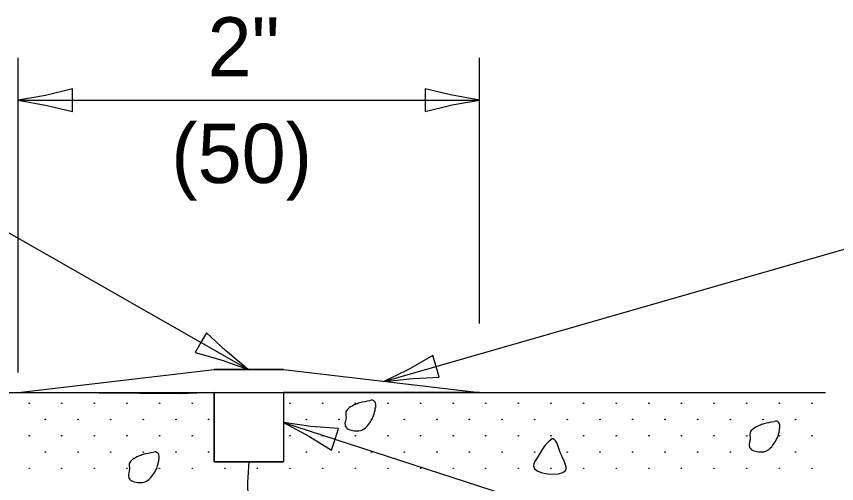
# Model space of a CAD drawing. Extents: x 2262616 to 2263246, y -3123503 to -3123103.
# Drawn here: x 2262770.14 to 2262812.38, y -3123383.38 to -3123359.32 of the extents above; entities that cross this region are included whole.
import ezdxf

# ---------------------------------------------------------------- set-up
doc = ezdxf.new("R2010")
doc.units = 0
for name, color, linetype in [('RD_Pr_Roadway_Dimensions', 7, 'Continuous'), ('RD_Pr_Roadway_Items', 7, 'Continuous'), ('RD_Pr_Roadway_Notes', 7, 'Continuous'), ('SH_General_Details', 7, 'Continuous')]:
    doc.layers.add(name, color=color, linetype=linetype)

msp = doc.modelspace()

# ---------------------------------------------------------------- linework, layer by layer
at = {"layer": 'RD_Pr_Roadway_Dimensions'}
for p, q in [((2262770.233, -3123377.656), (2262770.233, -3123361.459)), ((2262793.984, -3123375.147), (2262793.984, -3123361.459)), ((2262770.233, -3123363.637), (2262793.984, -3123363.637))]:
    msp.add_line(p, q, dxfattribs=at)
for points in [[(2262773.031, -3123364.222), (2262773.032, -3123363.637), (2262773.032, -3123363.051), (2262771.632, -3123363.395), (2262770.233, -3123363.637), (2262771.725, -3123363.908)], [(2262791.186, -3123363.051), (2262791.185, -3123363.637), (2262791.185, -3123364.222), (2262792.585, -3123363.879), (2262793.984, -3123363.637), (2262792.492, -3123363.365)]]:
    msp.add_lwpolyline(points, close=True, dxfattribs=at)
at = {"layer": 'RD_Pr_Roadway_Items'}
for p, q in [((2262770.233, -3123378.7), (2262780.327, -3123377.513)), ((2262783.89, -3123377.513), (2262780.327, -3123377.513)), ((2262783.89, -3123377.513), (2262793.984, -3123378.7)), ((2262754.794, -3123378.7), (2262811.798, -3123378.7)), ((2262780.327, -3123378.7), (2262780.327, -3123382.263)), ((2262783.89, -3123378.7), (2262783.89, -3123382.263)), ((2262780.327, -3123382.263), (2262783.89, -3123382.263))]:
    msp.add_line(p, q, dxfattribs=at)
msp.add_lwpolyline([(2262770.233, -3123378.7), (2262780.327, -3123377.513), (2262783.89, -3123377.513), (2262793.984, -3123378.7), (2262783.89, -3123378.7), (2262783.89, -3123382.263), (2262780.327, -3123382.263), (2262780.327, -3123378.7), (2262778.552, -3123378.754)], close=True, dxfattribs=at)
for centre in [(2262770.799, -3123379.243), (2262772.478, -3123379.243), (2262774.158, -3123379.243), (2262775.837, -3123379.243), (2262777.517, -3123379.243), (2262779.197, -3123379.243), (2262784.235, -3123379.243), (2262785.915, -3123379.243), (2262787.594, -3123379.243), (2262789.274, -3123379.243), (2262790.953, -3123379.243), (2262792.633, -3123379.243), (2262794.312, -3123379.243), (2262795.992, -3123379.243), (2262797.671, -3123379.243), (2262799.351, -3123379.243), (2262801.03, -3123379.243), (2262802.71, -3123379.243), (2262804.389, -3123379.243), (2262806.069, -3123379.243), (2262807.748, -3123379.243), (2262809.428, -3123379.243), (2262811.107, -3123379.243), (2262771.639, -3123380.083), (2262773.318, -3123380.083), (2262774.998, -3123380.083), (2262776.677, -3123380.083), (2262778.357, -3123380.083), (2262780.036, -3123380.083), (2262785.075, -3123380.083), (2262786.754, -3123380.083), (2262788.434, -3123380.083), (2262790.113, -3123380.083), (2262791.793, -3123380.083), (2262793.472, -3123380.083), (2262795.152, -3123380.083), (2262796.831, -3123380.083), (2262798.511, -3123380.083), (2262800.19, -3123380.083), (2262801.87, -3123380.083), (2262803.549, -3123380.083), (2262805.229, -3123380.083), (2262806.908, -3123380.083), (2262808.588, -3123380.083), (2262810.267, -3123380.083), (2262770.799, -3123380.923), (2262772.478, -3123380.923), (2262774.158, -3123380.923), (2262775.837, -3123380.923), (2262777.517, -3123380.923), (2262779.197, -3123380.923), (2262784.235, -3123380.923), (2262787.594, -3123380.923), (2262789.274, -3123380.923), (2262790.953, -3123380.923), (2262792.633, -3123380.923), (2262794.312, -3123380.923), (2262795.992, -3123380.923), (2262797.671, -3123380.923), (2262799.351, -3123380.923), (2262801.03, -3123380.923), (2262802.71, -3123380.923), (2262804.389, -3123380.923), (2262806.069, -3123380.923), (2262807.748, -3123380.923), (2262809.428, -3123380.923), (2262811.107, -3123380.923), (2262771.639, -3123381.763), (2262773.318, -3123381.763), (2262774.998, -3123381.763), (2262776.677, -3123381.763), (2262778.357, -3123381.763), (2262780.036, -3123381.763), (2262785.075, -3123381.763), (2262786.754, -3123381.763), (2262788.434, -3123381.763), (2262790.113, -3123381.763), (2262791.793, -3123381.763), (2262793.472, -3123381.763), (2262795.152, -3123381.763), (2262796.831, -3123381.763), (2262798.511, -3123381.763), (2262800.19, -3123381.763), (2262801.87, -3123381.763), (2262803.549, -3123381.763), (2262805.229, -3123381.763), (2262806.908, -3123381.763), (2262808.588, -3123381.763), (2262810.267, -3123381.763), (2262770.799, -3123382.602), (2262772.478, -3123382.602), (2262774.158, -3123382.602), (2262775.837, -3123382.602), (2262777.517, -3123382.602), (2262779.197, -3123382.602), (2262780.876, -3123382.602), (2262782.556, -3123382.602), (2262784.235, -3123382.602), (2262785.915, -3123382.602), (2262787.594, -3123382.602), (2262789.274, -3123382.602), (2262790.953, -3123382.602), (2262792.633, -3123382.602), (2262794.312, -3123382.602), (2262795.992, -3123382.602), (2262797.671, -3123382.602), (2262799.351, -3123382.602), (2262801.03, -3123382.602), (2262802.71, -3123382.602), (2262804.389, -3123382.602), (2262806.069, -3123382.602), (2262807.748, -3123382.602), (2262809.428, -3123382.602), (2262811.107, -3123382.602)]:
    msp.add_circle(centre, 0.0119, dxfattribs=at)
for points in [[(2262788.347, -3123379.124), (2262787.818, -3123379.231), (2262787.581, -3123379.314), (2262787.278, -3123379.487), (2262787.106, -3123379.688), (2262787.118, -3123379.962), (2262787.064, -3123380.365), (2262787.171, -3123380.544), (2262787.456, -3123380.65), (2262787.783, -3123380.662), (2262788.05, -3123380.567), (2262788.27, -3123380.342), (2262788.46, -3123380.057), (2262788.59, -3123379.706), (2262788.632, -3123379.487), (2262788.632, -3123379.243), (2262788.483, -3123379.095), (2262788.365, -3123379.107)], [(2262809.161, -3123380.203), (2262808.632, -3123380.31), (2262808.395, -3123380.393), (2262808.092, -3123380.565), (2262807.92, -3123380.767), (2262807.932, -3123381.04), (2262807.878, -3123381.444), (2262807.985, -3123381.622), (2262808.27, -3123381.729), (2262808.597, -3123381.741), (2262808.864, -3123381.646), (2262809.084, -3123381.42), (2262809.274, -3123381.135), (2262809.404, -3123380.785), (2262809.446, -3123380.565), (2262809.446, -3123380.321), (2262809.297, -3123380.173), (2262809.179, -3123380.185)], [(2262797.725, -3123381.076), (2262797.375, -3123381.408), (2262796.953, -3123382.061), (2262796.763, -3123382.465), (2262798.414, -3123382.709), (2262798.147, -3123381.788), (2262797.779, -3123381.087), (2262797.713, -3123381.058)], [(2262777.193, -3123381.786), (2262776.665, -3123381.893), (2262776.427, -3123381.976), (2262776.124, -3123382.148), (2262775.952, -3123382.35), (2262775.964, -3123382.623), (2262775.91, -3123383.027), (2262776.017, -3123383.205), (2262776.302, -3123383.312), (2262776.629, -3123383.324), (2262776.896, -3123383.229), (2262777.116, -3123383.003), (2262777.306, -3123382.718), (2262777.436, -3123382.368), (2262777.478, -3123382.148), (2262777.478, -3123381.905), (2262777.33, -3123381.756), (2262777.211, -3123381.768)], [(2262782.108, -3123382.263), (2262782.127, -3123384.356), (2262782.251, -3123384.976), (2262782.251, -3123386.338), (2262782.251, -3123387.763), (2262782.066, -3123389.125), (2262782.066, -3123390.055), (2262782.066, -3123391.914), (2262782.066, -3123393.09), (2262782.004, -3123394.824), (2262781.942, -3123396.188), (2262782.004, -3123397.426), (2262782.251, -3123398.728), (2262782.437, -3123400.215), (2262782.437, -3123401.949), (2262782.376, -3123403.25), (2262782.108, -3123405.421)]]:
    msp.add_spline(points, degree=3, dxfattribs=at)
at = {"layer": 'RD_Pr_Roadway_Notes'}
for p, q in [((2262789.059, -3123378.121), (2262828.913, -3123366.658)), ((2262782.075, -3123377.513), (2262765.277, -3123367.927)), ((2262783.89, -3123380.235), (2262822.736, -3123392.838))]:
    msp.add_line(p, q, dxfattribs=at)
for points in [[(2262779.935, -3123375.617), (2262779.643, -3123376.125), (2262779.353, -3123376.634), (2262780.74, -3123377.03), (2262782.075, -3123377.513), (2262780.913, -3123376.537)], [(2262791.911, -3123377.91), (2262791.75, -3123377.347), (2262791.588, -3123376.784), (2262790.337, -3123377.501), (2262789.059, -3123378.121), (2262790.569, -3123377.969)], [(2262786.371, -3123381.655), (2262786.553, -3123381.099), (2262786.734, -3123380.542), (2262785.296, -3123380.436), (2262783.89, -3123380.235), (2262785.226, -3123380.954)]]:
    msp.add_lwpolyline(points, close=True, dxfattribs=at)
at = {"layer": 'SH_General_Details'}
msp.add_circle((2262785.915, -3123380.923), 0.0119, dxfattribs=at)

# ---------------------------------------------------------------- texts
at = {"layer": 'RD_Pr_Roadway_Dimensions'}
for s, p in [('2"', (2262779.984, -3123362.417)), ('(50)', (2262778.116, -3123367.903))]:
    msp.add_text(s, height=3.048, dxfattribs=at).set_placement(p)

doc.saveas('drawing.dxf')
